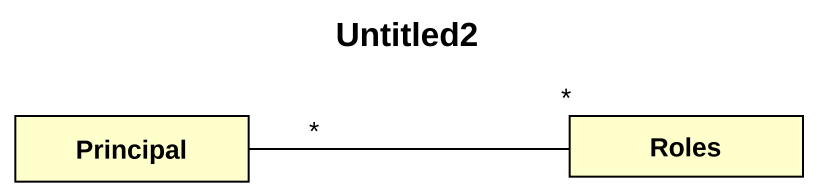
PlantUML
@startuml
title Untitled2
hide circle
hide empty members
class Principal
class Roles
Principal "*" -right- "*" Roles
@enduml
